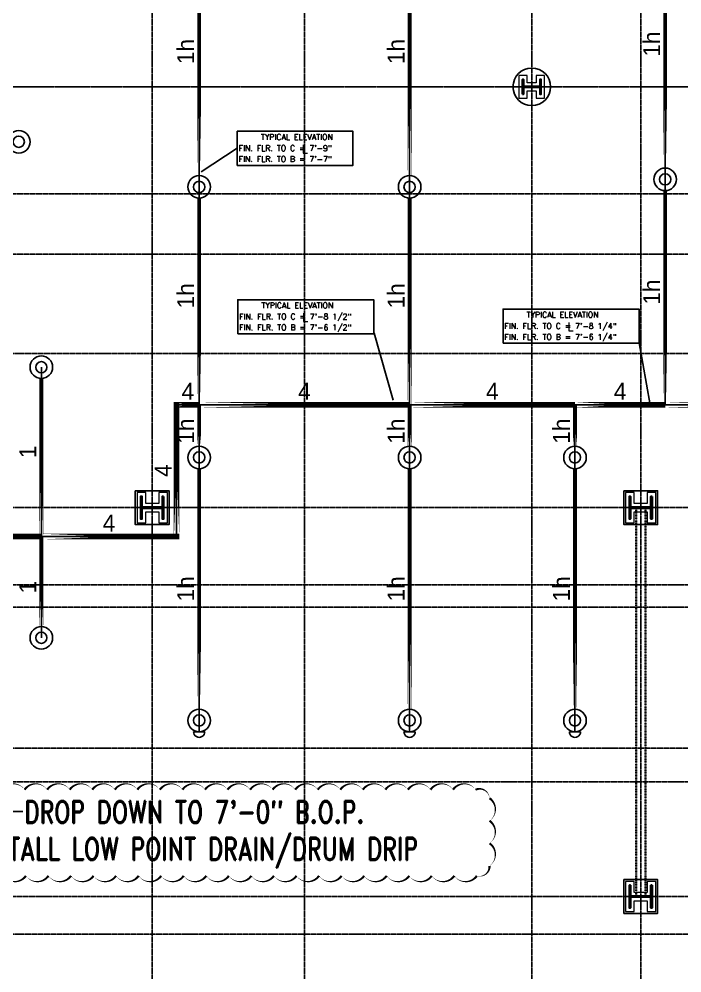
# Model space of a CAD drawing. Header units: inches. Extents: x 1442 to 5389, y 34 to 2400.
# Drawn here: x 2877 to 3229, y 956 to 1464 of the extents above; entities that cross this region are included whole.
import ezdxf
from ezdxf.enums import TextEntityAlignment as Align

# ---------------------------------------------------------------- set-up
doc = ezdxf.new("R2010")
doc.units = ezdxf.units.IN
doc.header["$MEASUREMENT"] = 0
for name, pattern in [('CENTER2', [1.125, 0.75, -0.125, 0.125, -0.125]), ('DASHDOT2', [0.5, 0.25, -0.125, 0, -0.125]), ('HIDDEN2', [0.1875, 0.125, -0.0625])]:
    doc.linetypes.add(name, pattern=pattern)
for name, color, linetype, lineweight in [('A-Detl-Hatch', 1, 'Continuous', 18), ('A-Detl-Wide', 2, 'Continuous', 35), ('S-Detl-Hatch', 1, 'Continuous', 18), ('S-Detl-Wide', 3, 'Continuous', 35)]:
    doc.layers.add(name, color=color, linetype=linetype, lineweight=lineweight)
for name, color, linetype in [('A-Grid(SmallScale)', 11, 'CENTER2'), ('Coordination', 1, 'Continuous'), ('HEADUP', 1, 'Continuous'), ('PIPEBL', 1, 'Continuous'), ('pipemn', 1, 'Continuous'), ('PIPESPC', 1, 'Continuous'), ('S-Structural Concrete', 4, 'Continuous'), ('spk-cap', 1, 'Continuous'), ('TIDYPIPE', 1, 'Continuous')]:
    doc.layers.add(name, color=color, linetype=linetype)
doc.layers.add('Zoning Envelope', color=7, linetype='DASHDOT2', true_color=0xaa0061)
doc.styles.add('PDA1', font='ROMAND', dxfattribs={"width": 0.755})
doc.styles.add('PIPE', font='PIPE.SHX')
doc.styles.add('ROMAND', font='romand', dxfattribs={"width": 0.75, "height": 1.5})

# ---------------------------------------------------------------- blocks, each defined once
blk = doc.blocks.new('*U15')
at = {"layer": 'A-Detl-Hatch'}
h = blk.add_hatch(dxfattribs=at)
h.set_pattern_fill('ANSI32', color=256, scale=6, style=0)
h.set_pattern_definition([(45, (0, -6.06), (-1.591, 1.591), []), (45, (1.0607, -6.06), (-1.591, 1.591), [])])
edge = h.paths.add_edge_path()
edge.add_line((6, -12.12), (6, -11.515))
edge.add_line((6, -11.515), (0.795, -11.515))
edge.add_arc((0.795, -10.915), 0.6, 180, 270, ccw=False)
edge.add_line((0.195, -10.915), (0.195, -1.205))
edge.add_arc((0.795, -1.205), 0.6, 90, 180, ccw=False)
edge.add_line((0.795, -0.605), (6, -0.605))
edge.add_line((6, -0.605), (6, 0))
edge.add_line((6, 0), (-6, 0))
edge.add_line((-6, 0), (-6, -0.605))
edge.add_line((-6, -0.605), (-0.795, -0.605))
edge.add_arc((-0.795, -1.205), 0.6, 0, 90, ccw=False)
edge.add_line((-0.195, -1.205), (-0.195, -10.915))
edge.add_arc((-0.795, -10.915), 0.6, 270, 360, ccw=False)
edge.add_line((-0.795, -11.515), (-6, -11.515))
edge.add_line((-6, -11.515), (-6, -12.12))
edge.add_line((-6, -12.12), (6, -12.12))
at = {"color": 0, "linetype": 'ByBlock'}
blk.add_lwpolyline([(6, -12.12), (6, -11.515), (0.795, -11.515, -0.4142136), (0.195, -10.915), (0.195, -1.205, -0.4142136), (0.795, -0.605), (6, -0.605), (6, 0), (-6, 0), (-6, -0.605), (-0.795, -0.605, -0.4142136), (-0.195, -1.205), (-0.195, -10.915, -0.4142136), (-0.795, -11.515), (-6, -11.515), (-6, -12.12)], format="xyb", close=True, dxfattribs=at)
blk = doc.blocks.new('W12X65')
at = {"layer": 'S-Detl-Hatch'}
blk.add_lwpolyline([(13860.59, -7310.28), (13860.59, -7305.67), (13854.79, -7305.67), (13854.79, -7298.76), (13860.59, -7298.76), (13860.59, -7294.16), (13844.59, -7294.16), (13844.59, -7298.76), (13850.4, -7298.76), (13850.4, -7305.67), (13844.59, -7305.67), (13844.59, -7310.28)], close=True, dxfattribs=at)
at = {"layer": 'A-Detl-Wide'}
blk.add_blockref('*U15', (13852.59, -7296.16), dxfattribs=at)
blk = doc.blocks.new('*U14')
at = {"layer": 'A-Detl-Hatch'}
h = blk.add_hatch(dxfattribs=at)
h.set_pattern_fill('ANSI32', color=256, scale=6, style=0)
h.set_pattern_definition([(45, (0, -4.865), (-1.591, 1.591), []), (45, (1.0607, -4.865), (-1.591, 1.591), [])])
edge = h.paths.add_edge_path()
edge.add_line((3.98, -9.73), (3.98, -9.295))
edge.add_line((3.98, -9.295), (0.645, -9.295))
edge.add_arc((0.645, -8.795), 0.5, 180, 270, ccw=False)
edge.add_line((0.145, -8.795), (0.145, -0.935))
edge.add_arc((0.645, -0.935), 0.5, 90, 180, ccw=False)
edge.add_line((0.645, -0.435), (3.98, -0.435))
edge.add_line((3.98, -0.435), (3.98, 0))
edge.add_line((3.98, 0), (-3.98, 0))
edge.add_line((-3.98, 0), (-3.98, -0.435))
edge.add_line((-3.98, -0.435), (-0.645, -0.435))
edge.add_arc((-0.645, -0.935), 0.5, 0, 90, ccw=False)
edge.add_line((-0.145, -0.935), (-0.145, -8.795))
edge.add_arc((-0.645, -8.795), 0.5, -90, 0, ccw=False)
edge.add_line((-0.645, -9.295), (-3.98, -9.295))
edge.add_line((-3.98, -9.295), (-3.98, -9.73))
edge.add_line((-3.98, -9.73), (3.98, -9.73))
at = {"color": 0, "linetype": 'ByBlock'}
blk.add_lwpolyline([(3.98, -9.73), (3.98, -9.295), (0.645, -9.295, -0.4142136), (0.145, -8.795), (0.145, -0.935, -0.4142136), (0.645, -0.435), (3.98, -0.435), (3.98, 0), (-3.98, 0), (-3.98, -0.435), (-0.645, -0.435, -0.4142136), (-0.145, -0.935), (-0.145, -8.795, -0.4142136), (-0.645, -9.295), (-3.98, -9.295), (-3.98, -9.73)], format="xyb", close=True, dxfattribs=at)
blk = doc.blocks.new('W10X33')
at = {"layer": 'S-Detl-Hatch'}
blk.add_lwpolyline([(13773.78, -7310.28), (13773.78, -7305.84), (13769.95, -7305.84), (13769.95, -7300.98), (13773.78, -7300.98), (13773.78, -7296.55), (13761.82, -7296.55), (13761.82, -7300.98), (13765.66, -7300.98), (13765.66, -7305.84), (13761.82, -7305.84), (13761.82, -7310.28)], close=True, dxfattribs=at)
at = {"layer": 'A-Detl-Wide'}
blk.add_blockref('*U14', (13767.8, -7298.55), dxfattribs=at)
blk = doc.blocks.new('SPRIG1')
for radius in [6, 3]:
    blk.add_circle((0, 0), radius)
blk = doc.blocks.new('CAP')
blk.add_line((0, 3), (0, -3))
blk.add_arc((0, 0), 3, 270, 90)
blk = doc.blocks.new('PIPESPC')
at = {"layer": 'PIPESPC', "style": 'PIPE', "width": 0.9}
blk.add_attdef('SIZE', text='', height=9, dxfattribs=at).set_placement((0, 4.02), align=Align.CENTER)
at = {"layer": 'PIPESPC', "style": 'PIPE', "flags": 1}
blk.add_attdef('SCHED', (25.3, 3.89), '', height=9, dxfattribs=at)

msp = doc.modelspace()

# ---------------------------------------------------------------- linework, layer by layer
at = {"layer": 'A-Grid(SmallScale)'}
for p, q in [((2947.5, 2370.32), (2947.5, 491.06)), ((3028.5, 2370.32), (3028.5, 491.06)), ((3149.5, 2370.32), (3149.5, 491.06)), ((3207.5, 2370.32), (3207.5, 491.06)), ((5388.5, 1427.58), (1580.5, 1427.58)), ((1595.39, 1370.58), (5388.5, 1370.58)), ((1595.39, 1338.58), (5388.5, 1338.58)), ((1580.5, 1285.58), (5388.5, 1285.58)), ((1580.5, 1203.58), (5388.5, 1203.58)), ((5388.5, 1162.58), (1601.75, 1162.58)), ((5388.5, 1150.58), (1580.5, 1150.58)), ((1580.5, 1075.58), (5388.5, 1075.58)), ((5388.5, 1057.58), (1600.34, 1057.58)), ((1606.3, 996.58), (5388.5, 996.58)), ((1580.5, 976.58), (5388.5, 976.58))]:
    msp.add_line(p, q, dxfattribs=at)
at = {"layer": 'Coordination'}
for p, q in [((2973.52, 1382.27), (2992.8, 1395.01)), ((3075.71, 1260.88), (3065.66, 1296.52)), ((3212.47, 1258.37), (3206.59, 1291.27)), ((2871.64, 1041.9), (2878.57, 1041.9))]:
    msp.add_line(p, q, dxfattribs=at)
for points in [[(2992.8, 1385.75), (3054.29, 1385.75), (3054.29, 1403.91), (2992.8, 1403.91)], [(2993.05, 1296.1), (3065.44, 1296.1), (3065.44, 1314.27), (2993.05, 1314.27)], [(3134.21, 1291.09), (3206.59, 1291.09), (3206.59, 1309.26), (3134.21, 1309.26)]]:
    msp.add_lwpolyline(points, close=True, dxfattribs=at)
msp.add_lwpolyline([(2868.29, 1007.63, 0, 1.2, 0.520567), (2880.29, 1007.63, 0, 1.2, 0.520567), (2892.29, 1007.63, 0, 1.2, 0.520567), (2904.29, 1007.63, 0, 1.2, 0.520567), (2916.29, 1007.63, 0, 1.2, 0.520567), (2928.29, 1007.63, 0, 1.2, 0.520567), (2940.29, 1007.63, 0, 1.2, 0.520567), (2952.29, 1007.63, 0, 1.2, 0.520567), (2964.29, 1007.63, 0, 1.2, 0.520567), (2976.29, 1007.63, 0, 1.2, 0.520567), (2988.29, 1007.63, 0, 1.2, 0.520567), (3000.29, 1007.63, 0, 1.2, 0.520567), (3012.29, 1007.63, 0, 1.2, 0.520567), (3024.29, 1007.63, 0, 1.2, 0.520567), (3036.29, 1007.63, 0, 1.2, 0.520567), (3048.29, 1007.63, 0, 1.2, 0.520567), (3060.29, 1007.63, 0, 1.2, 0.520567), (3072.29, 1007.63, 0, 1.2, 0.520567), (3084.29, 1007.63, 0, 1.2, 0.520567), (3096.29, 1007.63, 0, 1.2, 0.520567), (3108.29, 1007.63, 0, 1.2, 0.520567), (3120.29, 1007.63, 0, 1.2, 0.520567), (3127.02, 1012.91, 0, 1.2, 0.520567), (3127.02, 1024.91, 0, 1.2, 0.520567), (3127.02, 1036.91, 0, 1.2, 0.520567), (3127.02, 1048.91, 0, 1.2, 0.520567), (3119.59, 1053.47, 0, 1.2, 0.520567), (3107.59, 1053.47, 0, 1.2, 0.520567), (3095.59, 1053.47, 0, 1.2, 0.520567), (3083.59, 1053.47, 0, 1.2, 0.520567), (3071.59, 1053.47, 0, 1.2, 0.520567), (3059.59, 1053.47, 0, 1.2, 0.520567), (3047.59, 1053.47, 0, 1.2, 0.520567), (3035.59, 1053.47, 0, 1.2, 0.520567), (3023.59, 1053.47, 0, 1.2, 0.520567), (3011.59, 1053.47, 0, 1.2, 0.520567), (2999.59, 1053.47, 0, 1.2, 0.520567), (2987.59, 1053.47, 0, 1.2, 0.520567), (2975.59, 1053.47, 0, 1.2, 0.520567), (2963.59, 1053.47, 0, 1.2, 0.520567), (2951.59, 1053.47, 0, 1.2, 0.520567), (2939.59, 1053.47, 0, 1.2, 0.520567), (2927.59, 1053.47, 0, 1.2, 0.520567), (2915.59, 1053.47, 0, 1.2, 0.520567), (2903.59, 1053.47, 0, 1.2, 0.520567), (2891.59, 1053.47, 0, 1.2, 0.520567), (2879.59, 1053.47, 0, 1.2, 0.520567), (2867.59, 1053.47, 0, 1.2, 0.520567)], format="xyseb", dxfattribs=at)
at = {"layer": 'PIPEBL', "color": 1}
for p, q in [((2972.5, 1374.32), (2972.5, 1518.32)), ((3084.5, 1374.32), (3084.5, 1518.32)), ((3220.5, 1378.32), (3220.5, 1522.32)), ((3220.5, 1378.32), (3220.5, 1258.32)), ((2972.5, 1374.32), (2972.5, 1258.32)), ((3084.5, 1374.32), (3084.5, 1258.32)), ((2888.5, 1278.32), (2888.5, 1188.18)), ((2972.5, 1230.32), (2972.5, 1258.32)), ((3084.5, 1230.32), (3084.5, 1258.32)), ((3172.5, 1230.32), (3172.5, 1258.32)), ((2972.5, 1230.32), (2972.5, 1090.32)), ((3084.5, 1230.32), (3084.5, 1090.32)), ((3172.5, 1230.32), (3172.5, 1090.32)), ((2888.5, 1134.32), (2888.5, 1188.18)), ((2972.5, 1090.32), (2972.5, 1084.32)), ((3084.5, 1090.32), (3084.5, 1084.32)), ((3172.5, 1090.32), (3172.5, 1084.32))]:
    msp.add_line(p, q, dxfattribs=at)
at = {"layer": 'pipemn', "color": 1}
for p, q in [((2960.5, 1258.32), (2960.5, 1188.18)), ((2972.5, 1258.32), (2960.5, 1258.32)), ((3084.5, 1258.32), (2972.5, 1258.32)), ((3172.5, 1258.32), (3084.5, 1258.32)), ((3220.5, 1258.32), (3172.5, 1258.32)), ((3304.5, 1258.32), (3220.5, 1258.32)), ((2888.5, 1188.18), (2793.55, 1188.18)), ((2960.5, 1188.18), (2888.5, 1188.18))]:
    msp.add_line(p, q, dxfattribs=at)
at = {"layer": 'S-Detl-Wide', "linetype": 'HIDDEN2'}
for p, q in [((3205, 1203.39), (3205, 996.78)), ((3210, 1203.39), (3210, 996.78))]:
    msp.add_line(p, q, dxfattribs=at)
at = {"layer": 'S-Structural Concrete'}
for points in [[(2938.5, 1212.58), (2956.5, 1212.58), (2956.5, 1194.58), (2938.5, 1194.58)], [(3198.5, 1212.58), (3216.5, 1212.58), (3216.5, 1194.58), (3198.5, 1194.58)], [(3198.5, 1005.58), (3216.5, 1005.58), (3216.5, 987.58), (3198.5, 987.58)]]:
    msp.add_lwpolyline(points, close=True, dxfattribs=at)
msp.add_circle((3149.5, 1427.58), 10, dxfattribs=at)
at = {"layer": 'TIDYPIPE', "color": 1}
for points, const_width in [([(2972.5, 1380.32), (2972.5, 1512.32)], 2), ([(3084.5, 1380.32), (3084.5, 1512.32)], 2), ([(3220.5, 1384.32), (3220.5, 1516.32)], 2), ([(3220.5, 1258.32), (3220.5, 1372.32)], 2), ([(2972.5, 1258.32), (2972.5, 1368.32)], 2), ([(3084.5, 1258.32), (3084.5, 1368.32)], 2), ([(2888.5, 1188.18), (2888.5, 1272.32)], 2), ([(2959, 1258.32), (2972.5, 1258.32)], 3), ([(2960.5, 1186.68), (2960.5, 1259.82)], 3), ([(2972.5, 1258.32), (3084.5, 1258.32)], 3), ([(2972.5, 1236.32), (2972.5, 1258.32)], 2), ([(3084.5, 1258.32), (3172.5, 1258.32)], 3), ([(3084.5, 1236.32), (3084.5, 1258.32)], 2), ([(3172.5, 1258.32), (3220.5, 1258.32)], 3), ([(3172.5, 1236.32), (3172.5, 1258.32)], 2), ([(3220.5, 1258.32), (3304.5, 1258.32)], 3), ([(2972.5, 1096.32), (2972.5, 1224.32)], 2), ([(3084.5, 1096.32), (3084.5, 1224.32)], 2), ([(3172.5, 1096.32), (3172.5, 1224.32)], 2), ([(2798.05, 1188.18), (2888.5, 1188.18)], 3), ([(2888.5, 1188.18), (2962, 1188.18)], 3), ([(2888.5, 1140.32), (2888.5, 1188.18)], 2)]:
    msp.add_lwpolyline(points, close=True, dxfattribs=dict(at, const_width=const_width))
at = {"layer": 'Zoning Envelope'}
msp.add_lwpolyline([(5388.5, 1427.58), (2320.5, 1427.58, 0.000426), (2187.15, 1427.47, 0.001551), (1580.5, 1424.66, 0.001255)], format="xyb", dxfattribs=at)

# ---------------------------------------------------------------- block references
for name, p, rotation in [('W10X33', (10452.91, 15195.38), 270), ('W12X65', (-4354.72, -12649.01), 90), ('W12X65', (-4094.72, -12649.01), 90), ('W12X65', (-4094.72, -12856.01), 90)]:
    msp.add_blockref(name, p, dxfattribs=dict(rotation=rotation))
at = {"layer": 'HEADUP'}
for p in [(2876.5, 1398.32), (3220.5, 1378.32), (2972.5, 1374.32), (3084.5, 1374.32), (2888.5, 1278.32), (2972.5, 1230.32), (3084.5, 1230.32), (3172.5, 1230.32), (2888.5, 1134.32), (2972.5, 1090.32), (3084.5, 1090.32), (3172.5, 1090.32)]:
    msp.add_blockref('SPRIG1', p, dxfattribs=at)
at = {"layer": 'PIPESPC'}
ref = msp.add_blockref('PIPESPC', (2972.5, 1446.32), dxfattribs=dict(at, rotation=90))
ref.add_attrib('SIZE', '1h', dxfattribs={"color": 0, "height": 9, "rotation": 90, "style": 'PIPE'}).set_placement((2972.5, 1446.32), align=Align.BOTTOM_CENTER)
ref = msp.add_blockref('PIPESPC', (3084.5, 1446.32), dxfattribs=dict(at, rotation=90))
ref.add_attrib('SIZE', '1h', dxfattribs={"color": 0, "height": 9, "rotation": 90, "style": 'PIPE'}).set_placement((3084.5, 1446.32), align=Align.BOTTOM_CENTER)
ref = msp.add_blockref('PIPESPC', (3220.5, 1450.32), dxfattribs=dict(at, rotation=90))
ref.add_attrib('SIZE', '1h', dxfattribs={"color": 0, "height": 9, "rotation": 90, "style": 'PIPE'}).set_placement((3220.5, 1450.32), align=Align.BOTTOM_CENTER)
ref = msp.add_blockref('PIPESPC', (2972.5, 1316.32), dxfattribs=dict(at, rotation=90))
ref.add_attrib('SIZE', '1h', dxfattribs={"color": 0, "height": 9, "rotation": 90, "style": 'PIPE'}).set_placement((2972.5, 1316.32), align=Align.BOTTOM_CENTER)
ref = msp.add_blockref('PIPESPC', (3084.5, 1316.32), dxfattribs=dict(at, rotation=90))
ref.add_attrib('SIZE', '1h', dxfattribs={"color": 0, "height": 9, "rotation": 90, "style": 'PIPE'}).set_placement((3084.5, 1316.32), align=Align.BOTTOM_CENTER)
ref = msp.add_blockref('PIPESPC', (3220.5, 1318.32), dxfattribs=dict(at, rotation=90))
ref.add_attrib('SIZE', '1h', dxfattribs={"color": 0, "height": 9, "rotation": 90, "style": 'PIPE'}).set_placement((3220.5, 1318.32), align=Align.BOTTOM_CENTER)
ref = msp.add_blockref('PIPESPC', (2966.5, 1258.32), dxfattribs=at)
ref.add_attrib('SIZE', '4', dxfattribs={"color": 0, "height": 9, "style": 'PIPE'}).set_placement((2966.5, 1258.32), align=Align.BOTTOM_CENTER)
ref = msp.add_blockref('PIPESPC', (3028.5, 1258.32), dxfattribs=at)
ref.add_attrib('SIZE', '4', dxfattribs={"color": 0, "height": 9, "style": 'PIPE'}).set_placement((3028.5, 1258.32), align=Align.BOTTOM_CENTER)
ref = msp.add_blockref('PIPESPC', (3128.5, 1258.32), dxfattribs=at)
ref.add_attrib('SIZE', '4', dxfattribs={"color": 0, "height": 9, "style": 'PIPE'}).set_placement((3128.5, 1258.32), align=Align.BOTTOM_CENTER)
ref = msp.add_blockref('PIPESPC', (3196.5, 1258.32), dxfattribs=at)
ref.add_attrib('SIZE', '4', dxfattribs={"color": 0, "height": 9, "style": 'PIPE'}).set_placement((3196.5, 1258.32), align=Align.BOTTOM_CENTER)
ref = msp.add_blockref('PIPESPC', (2972.5, 1244.32), dxfattribs=dict(at, rotation=90))
ref.add_attrib('SIZE', '1h', dxfattribs={"color": 0, "height": 9, "rotation": 90, "style": 'PIPE'}).set_placement((2972.5, 1244.32), align=Align.BOTTOM_CENTER)
ref = msp.add_blockref('PIPESPC', (3084.5, 1244.32), dxfattribs=dict(at, rotation=90))
ref.add_attrib('SIZE', '1h', dxfattribs={"color": 0, "height": 9, "rotation": 90, "style": 'PIPE'}).set_placement((3084.5, 1244.32), align=Align.BOTTOM_CENTER)
ref = msp.add_blockref('PIPESPC', (3172.5, 1244.32), dxfattribs=dict(at, rotation=90))
ref.add_attrib('SIZE', '1h', dxfattribs={"color": 0, "height": 9, "rotation": 90, "style": 'PIPE'}).set_placement((3172.5, 1244.32), align=Align.BOTTOM_CENTER)
ref = msp.add_blockref('PIPESPC', (2888.5, 1233.25), dxfattribs=dict(at, rotation=90))
ref.add_attrib('SIZE', '1', dxfattribs={"color": 0, "height": 9, "rotation": 90, "style": 'PIPE'}).set_placement((2888.5, 1233.25), align=Align.BOTTOM_CENTER)
ref = msp.add_blockref('PIPESPC', (2960.5, 1223.25), dxfattribs=dict(at, rotation=90))
ref.add_attrib('SIZE', '4', dxfattribs={"color": 0, "height": 9, "rotation": 90, "style": 'PIPE'}).set_placement((2960.5, 1223.25), align=Align.BOTTOM_CENTER)
ref = msp.add_blockref('PIPESPC', (2924.5, 1188.18), dxfattribs=at)
ref.add_attrib('SIZE', '4', dxfattribs={"color": 0, "height": 9, "style": 'PIPE'}).set_placement((2924.5, 1188.18), align=Align.BOTTOM_CENTER)
ref = msp.add_blockref('PIPESPC', (2888.5, 1161.25), dxfattribs=dict(at, rotation=90))
ref.add_attrib('SIZE', '1', dxfattribs={"color": 0, "height": 9, "rotation": 90, "style": 'PIPE'}).set_placement((2888.5, 1161.25), align=Align.BOTTOM_CENTER)
ref = msp.add_blockref('PIPESPC', (2972.5, 1160.32), dxfattribs=dict(at, rotation=90))
ref.add_attrib('SIZE', '1h', dxfattribs={"color": 0, "height": 9, "rotation": 90, "style": 'PIPE'}).set_placement((2972.5, 1160.32), align=Align.BOTTOM_CENTER)
ref = msp.add_blockref('PIPESPC', (3084.5, 1160.32), dxfattribs=dict(at, rotation=90))
ref.add_attrib('SIZE', '1h', dxfattribs={"color": 0, "height": 9, "rotation": 90, "style": 'PIPE'}).set_placement((3084.5, 1160.32), align=Align.BOTTOM_CENTER)
ref = msp.add_blockref('PIPESPC', (3172.5, 1160.32), dxfattribs=dict(at, rotation=90))
ref.add_attrib('SIZE', '1h', dxfattribs={"color": 0, "height": 9, "rotation": 90, "style": 'PIPE'}).set_placement((3172.5, 1160.32), align=Align.BOTTOM_CENTER)
at = {"layer": 'spk-cap', "rotation": 270.0000000000834}
for p in [(2972.5, 1084.32), (3084.5, 1084.32), (3172.5, 1084.32)]:
    msp.add_blockref('CAP', p, dxfattribs=at)

# ---------------------------------------------------------------- texts
at = {"layer": 'Coordination', "style": 'ROMAND'}
for s, height, p in [('TYPICAL ELEVATION', 3.0375, (3005.36, 1399.36)), ('FIN. FLR. TO C = 7\'-9"', 3.0375, (2993.49, 1393.41)), ('L', 4.5, (3027.02, 1392.28)), ('FIN. FLR. TO B = 7\'-7"', 3.0375, (2993.49, 1387.62)), ('TYPICAL ELEVATION', 3.0375, (3005.62, 1309.72)), ('FIN. FLR. TO C = 7\'-8 1/2"', 3.0375, (2993.75, 1303.77)), ('L', 4.5, (3027.28, 1302.64)), ('TYPICAL ELEVATION', 3.0375, (3146.77, 1304.71)), ('FIN. FLR. TO B = 7\'-6 1/2"', 3.0375, (2993.75, 1297.97)), ('FIN. FLR. TO C = 7\'-8 1/4"', 3.0375, (3134.9, 1298.75)), ('L', 4.5, (3168.43, 1297.62)), ('FIN. FLR. TO B = 7\'-6 1/4"', 3.0375, (3134.9, 1292.96))]:
    msp.add_text(s, height=height, dxfattribs=at).set_placement(p)
at = {"layer": 'Coordination', "style": 'PDA1', "width": 0.755}
for s, p in [('DROP DOWN TO 7\'-0" B.O.P.', (2879.48, 1035.59)), ('INSTALL LOW POINT DRAIN/DRUM DRIP', (2850.98, 1015.95))]:
    msp.add_text(s, height=12, dxfattribs=at).set_placement(p)

doc.saveas('drawing.dxf')
